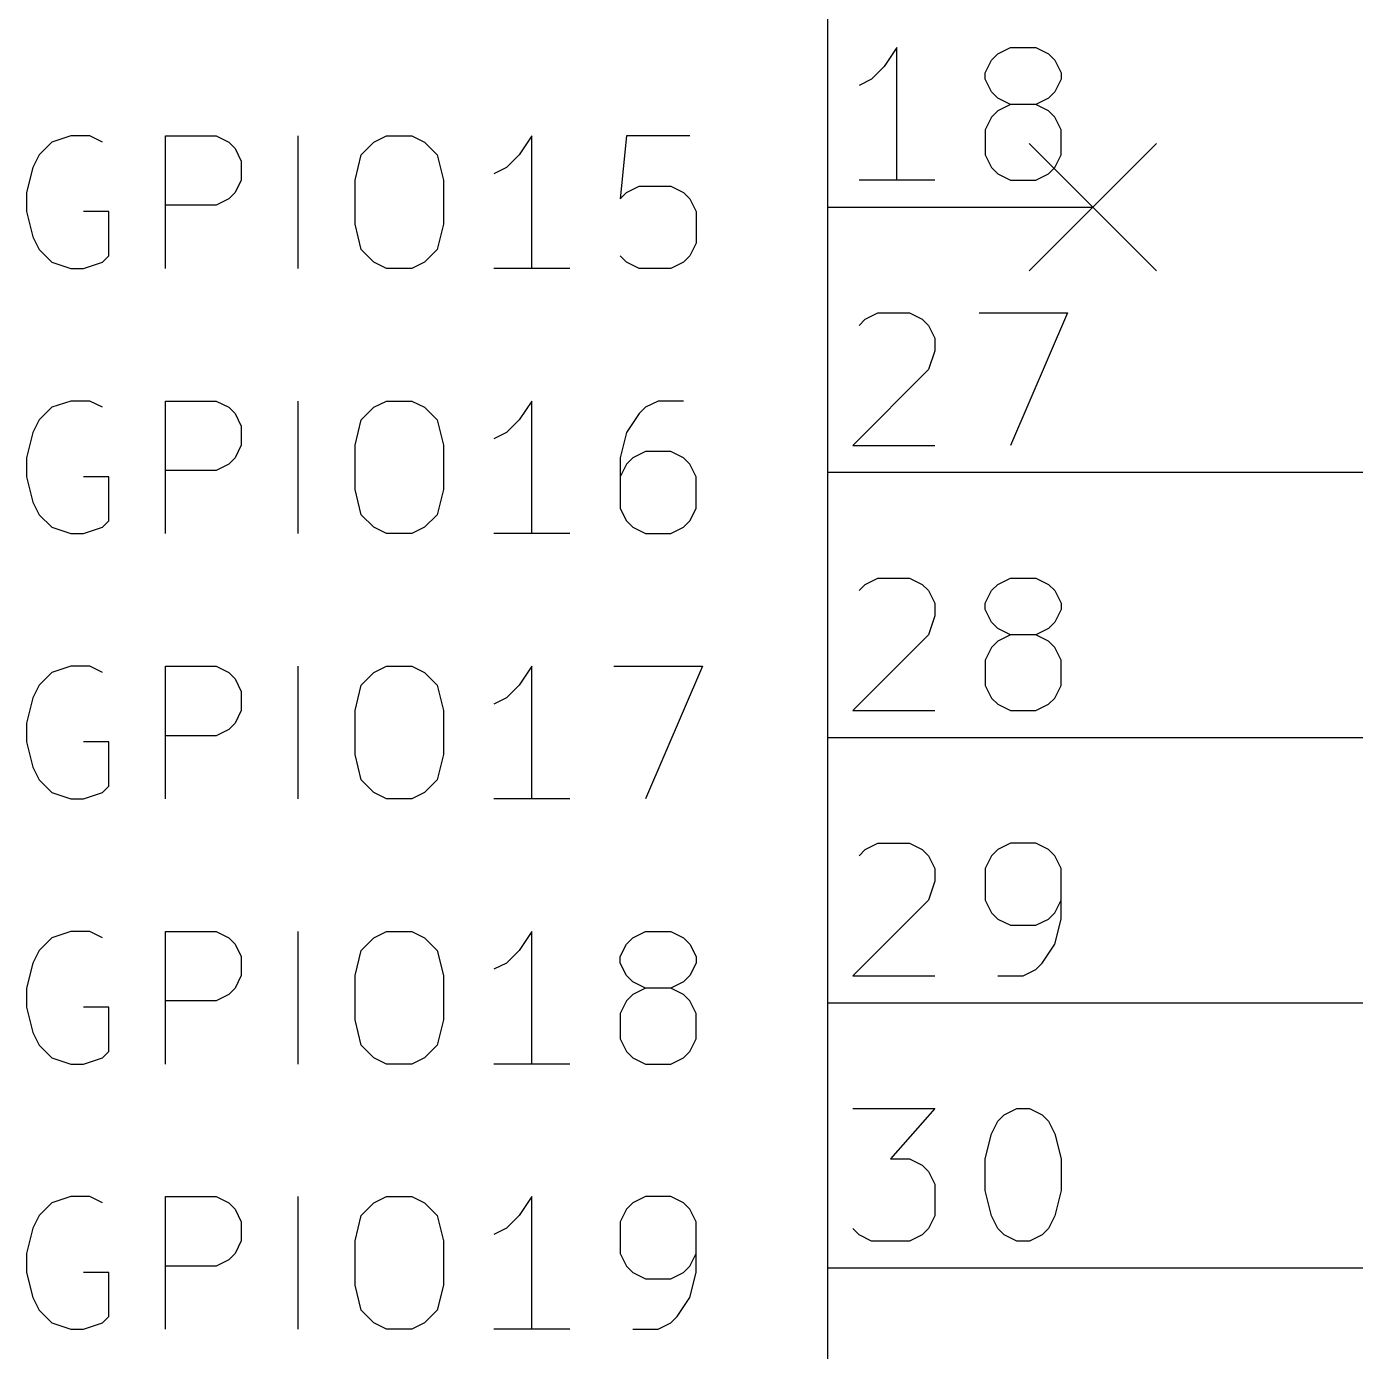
# Model space of a CAD drawing. Extents: x 0.4 to 11.3, y -7.9 to -0.4.
# Drawn here: x 8.598 to 9.099, y -4.732 to -4.232 of the extents above; entities that cross this region are included whole.
import ezdxf

# ---------------------------------------------------------------- set-up
doc = ezdxf.new("R2010")
doc.units = 0
doc.header["$MEASUREMENT"] = 0
for name, color, linetype in [('BLUE2', 5, 'CONTINUOUS'), ('CYAN2', 4, 'CONTINUOUS'), ('GREEN3', 91, 'CONTINUOUS'), ('LYELLOW', 51, 'CONTINUOUS'), ('RED2', 1, 'CONTINUOUS'), ('RED3', 11, 'CONTINUOUS')]:
    doc.layers.add(name, color=color, linetype=linetype)

msp = doc.modelspace()

# ---------------------------------------------------------------- linework, layer by layer
at = {"layer": 'BLUE2', "linetype": 'CONTINUOUS'}
for p, q in [((8.976, -4.276), (9.024, -4.324)), ((9.024, -4.276), (8.976, -4.324))]:
    msp.add_line(p, q, dxfattribs=at)
at = {"layer": 'CYAN2', "linetype": 'CONTINUOUS'}
for p, q in [((8.61476, -4.27313), (8.60762, -4.27551)), ((8.61476, -4.27313), (8.60762, -4.27551)), ((8.6219, -4.27313), (8.61476, -4.27313)), ((8.6219, -4.27313), (8.61476, -4.27313)), ((8.62667, -4.27551), (8.6219, -4.27313)), ((8.62667, -4.27551), (8.6219, -4.27313)), ((8.65047, -4.32313), (8.65047, -4.27313)), ((8.65047, -4.27313), (8.66952, -4.27313)), ((8.65047, -4.32313), (8.65047, -4.27313)), ((8.65047, -4.27313), (8.66952, -4.27313)), ((8.66952, -4.27313), (8.67428, -4.27551)), ((8.66952, -4.27313), (8.67428, -4.27551)), ((8.70047, -4.32313), (8.70047, -4.27313)), ((8.70047, -4.32313), (8.70047, -4.27313)), ((8.72905, -4.27551), (8.73381, -4.27313)), ((8.72905, -4.27551), (8.73381, -4.27313)), ((8.73381, -4.27313), (8.74333, -4.27313)), ((8.73381, -4.27313), (8.74333, -4.27313)), ((8.74333, -4.27313), (8.74809, -4.27551)), ((8.74333, -4.27313), (8.74809, -4.27551)), ((8.78857, -4.27313), (8.78381, -4.28028)), ((8.78857, -4.27313), (8.78381, -4.28028)), ((8.78857, -4.32313), (8.78857, -4.27313)), ((8.78857, -4.32313), (8.78857, -4.27313)), ((8.82428, -4.27313), (8.82191, -4.29694)), ((8.82428, -4.27313), (8.82191, -4.29694)), ((8.84809, -4.27313), (8.82428, -4.27313)), ((8.84809, -4.27313), (8.82428, -4.27313)), ((8.60762, -4.27551), (8.60285, -4.28028)), ((8.60762, -4.27551), (8.60285, -4.28028)), ((8.67428, -4.27551), (8.67667, -4.27789)), ((8.67428, -4.27551), (8.67667, -4.27789)), ((8.67667, -4.27789), (8.67904, -4.28265)), ((8.67667, -4.27789), (8.67904, -4.28265)), ((8.72428, -4.28028), (8.72905, -4.27551)), ((8.72428, -4.28028), (8.72905, -4.27551)), ((8.74809, -4.27551), (8.75285, -4.28028)), ((8.74809, -4.27551), (8.75285, -4.28028)), ((8.60285, -4.28028), (8.60047, -4.28504)), ((8.60285, -4.28028), (8.60047, -4.28504)), ((8.67904, -4.28265), (8.67904, -4.2898)), ((8.67904, -4.28265), (8.67904, -4.2898)), ((8.72191, -4.2898), (8.72428, -4.28028)), ((8.72191, -4.2898), (8.72428, -4.28028)), ((8.75285, -4.28028), (8.75524, -4.2898)), ((8.75285, -4.28028), (8.75524, -4.2898)), ((8.78381, -4.28028), (8.77905, -4.28504)), ((8.78381, -4.28028), (8.77905, -4.28504)), ((8.60047, -4.28504), (8.59809, -4.29456)), ((8.60047, -4.28504), (8.59809, -4.29456)), ((8.77905, -4.28504), (8.77429, -4.28742)), ((8.77905, -4.28504), (8.77429, -4.28742)), ((8.67904, -4.2898), (8.67667, -4.29456)), ((8.67904, -4.2898), (8.67667, -4.29456)), ((8.72191, -4.30646), (8.72191, -4.2898)), ((8.72191, -4.30646), (8.72191, -4.2898)), ((8.75524, -4.2898), (8.75524, -4.30646)), ((8.75524, -4.2898), (8.75524, -4.30646)), ((8.82428, -4.29456), (8.82905, -4.29218)), ((8.82428, -4.29456), (8.82905, -4.29218)), ((8.82905, -4.29218), (8.84095, -4.29218)), ((8.82905, -4.29218), (8.84095, -4.29218)), ((8.84095, -4.29218), (8.84571, -4.29456)), ((8.84095, -4.29218), (8.84571, -4.29456)), ((8.59809, -4.29456), (8.59809, -4.3017)), ((8.59809, -4.29456), (8.59809, -4.3017)), ((8.67428, -4.29694), (8.66952, -4.29932)), ((8.67428, -4.29694), (8.66952, -4.29932)), ((8.67667, -4.29456), (8.67428, -4.29694)), ((8.67667, -4.29456), (8.67428, -4.29694)), ((8.82191, -4.29694), (8.82428, -4.29456)), ((8.82191, -4.29694), (8.82428, -4.29456)), ((8.84571, -4.29456), (8.84809, -4.29694)), ((8.84571, -4.29456), (8.84809, -4.29694)), ((8.84809, -4.29694), (8.85048, -4.3017)), ((8.84809, -4.29694), (8.85048, -4.3017)), ((8.59809, -4.3017), (8.60047, -4.31122)), ((8.59809, -4.3017), (8.60047, -4.31122)), ((8.62904, -4.3017), (8.61952, -4.3017)), ((8.62904, -4.3017), (8.61952, -4.3017)), ((8.62904, -4.31837), (8.62904, -4.3017)), ((8.62904, -4.31837), (8.62904, -4.3017)), ((8.66952, -4.29932), (8.65047, -4.29932)), ((8.66952, -4.29932), (8.65047, -4.29932)), ((8.85048, -4.3017), (8.85048, -4.31361)), ((8.85048, -4.3017), (8.85048, -4.31361)), ((8.72428, -4.31599), (8.72191, -4.30646)), ((8.72428, -4.31599), (8.72191, -4.30646)), ((8.75524, -4.30646), (8.75285, -4.31599)), ((8.75524, -4.30646), (8.75285, -4.31599)), ((8.60047, -4.31122), (8.60285, -4.31599)), ((8.60047, -4.31122), (8.60285, -4.31599)), ((8.60285, -4.31599), (8.60762, -4.32075)), ((8.60285, -4.31599), (8.60762, -4.32075)), ((8.72905, -4.32075), (8.72428, -4.31599)), ((8.72905, -4.32075), (8.72428, -4.31599)), ((8.75285, -4.31599), (8.74809, -4.32075)), ((8.75285, -4.31599), (8.74809, -4.32075)), ((8.85048, -4.31361), (8.84809, -4.31837)), ((8.85048, -4.31361), (8.84809, -4.31837)), ((8.60762, -4.32075), (8.61476, -4.32313)), ((8.60762, -4.32075), (8.61476, -4.32313)), ((8.61476, -4.32313), (8.61952, -4.32313)), ((8.61476, -4.32313), (8.61952, -4.32313)), ((8.61952, -4.32313), (8.62667, -4.32075)), ((8.61952, -4.32313), (8.62667, -4.32075)), ((8.62667, -4.32075), (8.62904, -4.31837)), ((8.62667, -4.32075), (8.62904, -4.31837)), ((8.73381, -4.32313), (8.72905, -4.32075)), ((8.73381, -4.32313), (8.72905, -4.32075)), ((8.74333, -4.32313), (8.73381, -4.32313)), ((8.74333, -4.32313), (8.73381, -4.32313)), ((8.74809, -4.32075), (8.74333, -4.32313)), ((8.74809, -4.32075), (8.74333, -4.32313)), ((8.80286, -4.32313), (8.77429, -4.32313)), ((8.80286, -4.32313), (8.77429, -4.32313)), ((8.82428, -4.32075), (8.82191, -4.31837)), ((8.82428, -4.32075), (8.82191, -4.31837)), ((8.82905, -4.32313), (8.82428, -4.32075)), ((8.82905, -4.32313), (8.82428, -4.32075)), ((8.84095, -4.32313), (8.82905, -4.32313)), ((8.84095, -4.32313), (8.82905, -4.32313)), ((8.84571, -4.32075), (8.84095, -4.32313)), ((8.84571, -4.32075), (8.84095, -4.32313)), ((8.84809, -4.31837), (8.84571, -4.32075)), ((8.84809, -4.31837), (8.84571, -4.32075)), ((8.61476, -4.37313), (8.60762, -4.37551)), ((8.61476, -4.37313), (8.60762, -4.37551)), ((8.6219, -4.37313), (8.61476, -4.37313)), ((8.6219, -4.37313), (8.61476, -4.37313)), ((8.62667, -4.37551), (8.6219, -4.37313)), ((8.62667, -4.37551), (8.6219, -4.37313)), ((8.65047, -4.42313), (8.65047, -4.37313)), ((8.65047, -4.37313), (8.66952, -4.37313)), ((8.65047, -4.42313), (8.65047, -4.37313)), ((8.65047, -4.37313), (8.66952, -4.37313)), ((8.66952, -4.37313), (8.67428, -4.37551)), ((8.66952, -4.37313), (8.67428, -4.37551)), ((8.70047, -4.42313), (8.70047, -4.37313)), ((8.70047, -4.42313), (8.70047, -4.37313)), ((8.72905, -4.37551), (8.73381, -4.37313)), ((8.72905, -4.37551), (8.73381, -4.37313)), ((8.73381, -4.37313), (8.74333, -4.37313)), ((8.73381, -4.37313), (8.74333, -4.37313)), ((8.74333, -4.37313), (8.74809, -4.37551)), ((8.74333, -4.37313), (8.74809, -4.37551)), ((8.78857, -4.37313), (8.78381, -4.38028)), ((8.78857, -4.37313), (8.78381, -4.38028)), ((8.78857, -4.42313), (8.78857, -4.37313)), ((8.78857, -4.42313), (8.78857, -4.37313)), ((8.83619, -4.37313), (8.83143, -4.37551)), ((8.83619, -4.37313), (8.83143, -4.37551)), ((8.84571, -4.37313), (8.83619, -4.37313)), ((8.84571, -4.37313), (8.83619, -4.37313)), ((8.60762, -4.37551), (8.60285, -4.38028)), ((8.60762, -4.37551), (8.60285, -4.38028)), ((8.67428, -4.37551), (8.67667, -4.37789)), ((8.67428, -4.37551), (8.67667, -4.37789)), ((8.67667, -4.37789), (8.67904, -4.38265)), ((8.67667, -4.37789), (8.67904, -4.38265)), ((8.72428, -4.38028), (8.72905, -4.37551)), ((8.72428, -4.38028), (8.72905, -4.37551)), ((8.74809, -4.37551), (8.75285, -4.38028)), ((8.74809, -4.37551), (8.75285, -4.38028)), ((8.82905, -4.37789), (8.82428, -4.38504)), ((8.82905, -4.37789), (8.82428, -4.38504)), ((8.83143, -4.37551), (8.82905, -4.37789)), ((8.83143, -4.37551), (8.82905, -4.37789)), ((8.60285, -4.38028), (8.60047, -4.38504)), ((8.60285, -4.38028), (8.60047, -4.38504)), ((8.67904, -4.38265), (8.67904, -4.3898)), ((8.67904, -4.38265), (8.67904, -4.3898)), ((8.72191, -4.3898), (8.72428, -4.38028)), ((8.72191, -4.3898), (8.72428, -4.38028)), ((8.75285, -4.38028), (8.75524, -4.3898)), ((8.75285, -4.38028), (8.75524, -4.3898)), ((8.78381, -4.38028), (8.77905, -4.38504)), ((8.78381, -4.38028), (8.77905, -4.38504)), ((8.60047, -4.38504), (8.59809, -4.39456)), ((8.60047, -4.38504), (8.59809, -4.39456)), ((8.77905, -4.38504), (8.77429, -4.38742)), ((8.77905, -4.38504), (8.77429, -4.38742)), ((8.82428, -4.38504), (8.82191, -4.39456)), ((8.82428, -4.38504), (8.82191, -4.39456)), ((8.67904, -4.3898), (8.67667, -4.39456)), ((8.67904, -4.3898), (8.67667, -4.39456)), ((8.72191, -4.40646), (8.72191, -4.3898)), ((8.72191, -4.40646), (8.72191, -4.3898)), ((8.75524, -4.3898), (8.75524, -4.40646)), ((8.75524, -4.3898), (8.75524, -4.40646)), ((8.83143, -4.39218), (8.82667, -4.39456)), ((8.83143, -4.39218), (8.82667, -4.39456)), ((8.84095, -4.39218), (8.83143, -4.39218)), ((8.84095, -4.39218), (8.83143, -4.39218)), ((8.84571, -4.39456), (8.84095, -4.39218)), ((8.84571, -4.39456), (8.84095, -4.39218)), ((8.59809, -4.39456), (8.59809, -4.4017)), ((8.59809, -4.39456), (8.59809, -4.4017)), ((8.67428, -4.39694), (8.66952, -4.39932)), ((8.67428, -4.39694), (8.66952, -4.39932)), ((8.67667, -4.39456), (8.67428, -4.39694)), ((8.67667, -4.39456), (8.67428, -4.39694)), ((8.82191, -4.39456), (8.82191, -4.41361)), ((8.82191, -4.39456), (8.82191, -4.41361)), ((8.82428, -4.39694), (8.82191, -4.4017)), ((8.82428, -4.39694), (8.82191, -4.4017)), ((8.82667, -4.39456), (8.82428, -4.39694)), ((8.82667, -4.39456), (8.82428, -4.39694)), ((8.84809, -4.39694), (8.84571, -4.39456)), ((8.84809, -4.39694), (8.84571, -4.39456)), ((8.85048, -4.4017), (8.84809, -4.39694)), ((8.85048, -4.4017), (8.84809, -4.39694)), ((8.59809, -4.4017), (8.60047, -4.41122)), ((8.59809, -4.4017), (8.60047, -4.41122)), ((8.62904, -4.4017), (8.61952, -4.4017)), ((8.62904, -4.4017), (8.61952, -4.4017)), ((8.62904, -4.41837), (8.62904, -4.4017)), ((8.62904, -4.41837), (8.62904, -4.4017)), ((8.66952, -4.39932), (8.65047, -4.39932)), ((8.66952, -4.39932), (8.65047, -4.39932)), ((8.85048, -4.41361), (8.85048, -4.4017)), ((8.85048, -4.41361), (8.85048, -4.4017)), ((8.72428, -4.41599), (8.72191, -4.40646)), ((8.72428, -4.41599), (8.72191, -4.40646)), ((8.75524, -4.40646), (8.75285, -4.41599)), ((8.75524, -4.40646), (8.75285, -4.41599)), ((8.60047, -4.41122), (8.60285, -4.41599)), ((8.60047, -4.41122), (8.60285, -4.41599)), ((8.60285, -4.41599), (8.60762, -4.42075)), ((8.60285, -4.41599), (8.60762, -4.42075)), ((8.62667, -4.42075), (8.62904, -4.41837)), ((8.62667, -4.42075), (8.62904, -4.41837)), ((8.72905, -4.42075), (8.72428, -4.41599)), ((8.72905, -4.42075), (8.72428, -4.41599)), ((8.75285, -4.41599), (8.74809, -4.42075)), ((8.75285, -4.41599), (8.74809, -4.42075)), ((8.82191, -4.41361), (8.82428, -4.41837)), ((8.82191, -4.41361), (8.82428, -4.41837)), ((8.82428, -4.41837), (8.82667, -4.42075)), ((8.82428, -4.41837), (8.82667, -4.42075)), ((8.84571, -4.42075), (8.84809, -4.41837)), ((8.84571, -4.42075), (8.84809, -4.41837)), ((8.84809, -4.41837), (8.85048, -4.41361)), ((8.84809, -4.41837), (8.85048, -4.41361)), ((8.60762, -4.42075), (8.61476, -4.42313)), ((8.60762, -4.42075), (8.61476, -4.42313)), ((8.61476, -4.42313), (8.61952, -4.42313)), ((8.61476, -4.42313), (8.61952, -4.42313)), ((8.61952, -4.42313), (8.62667, -4.42075)), ((8.61952, -4.42313), (8.62667, -4.42075)), ((8.73381, -4.42313), (8.72905, -4.42075)), ((8.73381, -4.42313), (8.72905, -4.42075)), ((8.74333, -4.42313), (8.73381, -4.42313)), ((8.74333, -4.42313), (8.73381, -4.42313)), ((8.74809, -4.42075), (8.74333, -4.42313)), ((8.74809, -4.42075), (8.74333, -4.42313)), ((8.80286, -4.42313), (8.77429, -4.42313)), ((8.80286, -4.42313), (8.77429, -4.42313)), ((8.82667, -4.42075), (8.83143, -4.42313)), ((8.82667, -4.42075), (8.83143, -4.42313)), ((8.83143, -4.42313), (8.84095, -4.42313)), ((8.83143, -4.42313), (8.84095, -4.42313)), ((8.84095, -4.42313), (8.84571, -4.42075)), ((8.84095, -4.42313), (8.84571, -4.42075)), ((8.61476, -4.47313), (8.60762, -4.47551)), ((8.61476, -4.47313), (8.60762, -4.47551)), ((8.6219, -4.47313), (8.61476, -4.47313)), ((8.6219, -4.47313), (8.61476, -4.47313)), ((8.62667, -4.47551), (8.6219, -4.47313)), ((8.62667, -4.47551), (8.6219, -4.47313)), ((8.65047, -4.52313), (8.65047, -4.47313)), ((8.65047, -4.47313), (8.66952, -4.47313)), ((8.65047, -4.52313), (8.65047, -4.47313)), ((8.65047, -4.47313), (8.66952, -4.47313)), ((8.66952, -4.47313), (8.67428, -4.47551)), ((8.66952, -4.47313), (8.67428, -4.47551)), ((8.70047, -4.52313), (8.70047, -4.47313)), ((8.70047, -4.52313), (8.70047, -4.47313)), ((8.72905, -4.47551), (8.73381, -4.47313)), ((8.72905, -4.47551), (8.73381, -4.47313)), ((8.73381, -4.47313), (8.74333, -4.47313)), ((8.73381, -4.47313), (8.74333, -4.47313)), ((8.74333, -4.47313), (8.74809, -4.47551)), ((8.74333, -4.47313), (8.74809, -4.47551)), ((8.78857, -4.47313), (8.78381, -4.48028)), ((8.78857, -4.47313), (8.78381, -4.48028)), ((8.78857, -4.52313), (8.78857, -4.47313)), ((8.78857, -4.52313), (8.78857, -4.47313)), ((8.81952, -4.47313), (8.85285, -4.47313)), ((8.81952, -4.47313), (8.85285, -4.47313)), ((8.85285, -4.47313), (8.83143, -4.52313)), ((8.85285, -4.47313), (8.83143, -4.52313)), ((8.60762, -4.47551), (8.60285, -4.48028)), ((8.60762, -4.47551), (8.60285, -4.48028)), ((8.67428, -4.47551), (8.67667, -4.47789)), ((8.67428, -4.47551), (8.67667, -4.47789)), ((8.67667, -4.47789), (8.67904, -4.48265)), ((8.67667, -4.47789), (8.67904, -4.48265)), ((8.72428, -4.48028), (8.72905, -4.47551)), ((8.72428, -4.48028), (8.72905, -4.47551)), ((8.74809, -4.47551), (8.75285, -4.48028)), ((8.74809, -4.47551), (8.75285, -4.48028)), ((8.60285, -4.48028), (8.60047, -4.48504)), ((8.60285, -4.48028), (8.60047, -4.48504)), ((8.67904, -4.48265), (8.67904, -4.4898)), ((8.67904, -4.48265), (8.67904, -4.4898)), ((8.72191, -4.4898), (8.72428, -4.48028)), ((8.72191, -4.4898), (8.72428, -4.48028)), ((8.75285, -4.48028), (8.75524, -4.4898)), ((8.75285, -4.48028), (8.75524, -4.4898)), ((8.78381, -4.48028), (8.77905, -4.48504)), ((8.78381, -4.48028), (8.77905, -4.48504)), ((8.60047, -4.48504), (8.59809, -4.49456)), ((8.60047, -4.48504), (8.59809, -4.49456)), ((8.77905, -4.48504), (8.77429, -4.48742)), ((8.77905, -4.48504), (8.77429, -4.48742)), ((8.67904, -4.4898), (8.67667, -4.49456)), ((8.67904, -4.4898), (8.67667, -4.49456)), ((8.72191, -4.50646), (8.72191, -4.4898)), ((8.72191, -4.50646), (8.72191, -4.4898)), ((8.75524, -4.4898), (8.75524, -4.50646)), ((8.75524, -4.4898), (8.75524, -4.50646)), ((8.59809, -4.49456), (8.59809, -4.5017)), ((8.59809, -4.49456), (8.59809, -4.5017)), ((8.67428, -4.49694), (8.66952, -4.49932)), ((8.67428, -4.49694), (8.66952, -4.49932)), ((8.67667, -4.49456), (8.67428, -4.49694)), ((8.67667, -4.49456), (8.67428, -4.49694)), ((8.59809, -4.5017), (8.60047, -4.51122)), ((8.59809, -4.5017), (8.60047, -4.51122)), ((8.62904, -4.5017), (8.61952, -4.5017)), ((8.62904, -4.5017), (8.61952, -4.5017)), ((8.62904, -4.51837), (8.62904, -4.5017)), ((8.62904, -4.51837), (8.62904, -4.5017)), ((8.66952, -4.49932), (8.65047, -4.49932)), ((8.66952, -4.49932), (8.65047, -4.49932)), ((8.72428, -4.51599), (8.72191, -4.50646)), ((8.72428, -4.51599), (8.72191, -4.50646)), ((8.75524, -4.50646), (8.75285, -4.51599)), ((8.75524, -4.50646), (8.75285, -4.51599)), ((8.60047, -4.51122), (8.60285, -4.51599)), ((8.60047, -4.51122), (8.60285, -4.51599)), ((8.60285, -4.51599), (8.60762, -4.52075)), ((8.60285, -4.51599), (8.60762, -4.52075)), ((8.62667, -4.52075), (8.62904, -4.51837)), ((8.62667, -4.52075), (8.62904, -4.51837)), ((8.72905, -4.52075), (8.72428, -4.51599)), ((8.72905, -4.52075), (8.72428, -4.51599)), ((8.75285, -4.51599), (8.74809, -4.52075)), ((8.75285, -4.51599), (8.74809, -4.52075)), ((8.60762, -4.52075), (8.61476, -4.52313)), ((8.60762, -4.52075), (8.61476, -4.52313)), ((8.61476, -4.52313), (8.61952, -4.52313)), ((8.61476, -4.52313), (8.61952, -4.52313)), ((8.61952, -4.52313), (8.62667, -4.52075)), ((8.61952, -4.52313), (8.62667, -4.52075)), ((8.73381, -4.52313), (8.72905, -4.52075)), ((8.73381, -4.52313), (8.72905, -4.52075)), ((8.74333, -4.52313), (8.73381, -4.52313)), ((8.74333, -4.52313), (8.73381, -4.52313)), ((8.74809, -4.52075), (8.74333, -4.52313)), ((8.74809, -4.52075), (8.74333, -4.52313)), ((8.80286, -4.52313), (8.77429, -4.52313)), ((8.80286, -4.52313), (8.77429, -4.52313)), ((8.61476, -4.57313), (8.60762, -4.57551)), ((8.61476, -4.57313), (8.60762, -4.57551)), ((8.6219, -4.57313), (8.61476, -4.57313)), ((8.6219, -4.57313), (8.61476, -4.57313)), ((8.62667, -4.57551), (8.6219, -4.57313)), ((8.62667, -4.57551), (8.6219, -4.57313)), ((8.65047, -4.62313), (8.65047, -4.57313)), ((8.65047, -4.57313), (8.66952, -4.57313)), ((8.65047, -4.62313), (8.65047, -4.57313)), ((8.65047, -4.57313), (8.66952, -4.57313)), ((8.66952, -4.57313), (8.67428, -4.57551)), ((8.66952, -4.57313), (8.67428, -4.57551)), ((8.70047, -4.62313), (8.70047, -4.57313)), ((8.70047, -4.62313), (8.70047, -4.57313)), ((8.72905, -4.57551), (8.73381, -4.57313)), ((8.72905, -4.57551), (8.73381, -4.57313)), ((8.73381, -4.57313), (8.74333, -4.57313)), ((8.73381, -4.57313), (8.74333, -4.57313)), ((8.74333, -4.57313), (8.74809, -4.57551)), ((8.74333, -4.57313), (8.74809, -4.57551)), ((8.78857, -4.57313), (8.78381, -4.58028)), ((8.78857, -4.57313), (8.78381, -4.58028)), ((8.78857, -4.62313), (8.78857, -4.57313)), ((8.78857, -4.62313), (8.78857, -4.57313)), ((8.82667, -4.57551), (8.83143, -4.57313)), ((8.82667, -4.57551), (8.83143, -4.57313)), ((8.83143, -4.57313), (8.84095, -4.57313)), ((8.83143, -4.57313), (8.84095, -4.57313)), ((8.84095, -4.57313), (8.84571, -4.57551)), ((8.84095, -4.57313), (8.84571, -4.57551)), ((8.60762, -4.57551), (8.60285, -4.58028)), ((8.60762, -4.57551), (8.60285, -4.58028)), ((8.67428, -4.57551), (8.67667, -4.57789)), ((8.67428, -4.57551), (8.67667, -4.57789)), ((8.67667, -4.57789), (8.67904, -4.58265)), ((8.67667, -4.57789), (8.67904, -4.58265)), ((8.72428, -4.58028), (8.72905, -4.57551)), ((8.72428, -4.58028), (8.72905, -4.57551)), ((8.74809, -4.57551), (8.75285, -4.58028)), ((8.74809, -4.57551), (8.75285, -4.58028)), ((8.82191, -4.58265), (8.82428, -4.57789)), ((8.82191, -4.58265), (8.82428, -4.57789)), ((8.82428, -4.57789), (8.82667, -4.57551)), ((8.82428, -4.57789), (8.82667, -4.57551)), ((8.84571, -4.57551), (8.84809, -4.57789)), ((8.84571, -4.57551), (8.84809, -4.57789)), ((8.84809, -4.57789), (8.85048, -4.58265)), ((8.84809, -4.57789), (8.85048, -4.58265)), ((8.60285, -4.58028), (8.60047, -4.58504)), ((8.60285, -4.58028), (8.60047, -4.58504)), ((8.67904, -4.58265), (8.67904, -4.5898)), ((8.67904, -4.58265), (8.67904, -4.5898)), ((8.72191, -4.5898), (8.72428, -4.58028)), ((8.72191, -4.5898), (8.72428, -4.58028)), ((8.75285, -4.58028), (8.75524, -4.5898)), ((8.75285, -4.58028), (8.75524, -4.5898)), ((8.78381, -4.58028), (8.77905, -4.58504)), ((8.78381, -4.58028), (8.77905, -4.58504)), ((8.82191, -4.58504), (8.82191, -4.58265)), ((8.82191, -4.58504), (8.82191, -4.58265)), ((8.85048, -4.58265), (8.85048, -4.58504)), ((8.85048, -4.58265), (8.85048, -4.58504)), ((8.60047, -4.58504), (8.59809, -4.59456)), ((8.60047, -4.58504), (8.59809, -4.59456)), ((8.77905, -4.58504), (8.77429, -4.58742)), ((8.77905, -4.58504), (8.77429, -4.58742)), ((8.82428, -4.5898), (8.82191, -4.58504)), ((8.82428, -4.5898), (8.82191, -4.58504)), ((8.85048, -4.58504), (8.84809, -4.5898)), ((8.85048, -4.58504), (8.84809, -4.5898)), ((8.67904, -4.5898), (8.67667, -4.59456)), ((8.67904, -4.5898), (8.67667, -4.59456)), ((8.72191, -4.60646), (8.72191, -4.5898)), ((8.72191, -4.60646), (8.72191, -4.5898)), ((8.75524, -4.5898), (8.75524, -4.60646)), ((8.75524, -4.5898), (8.75524, -4.60646)), ((8.82667, -4.59218), (8.82428, -4.5898)), ((8.82667, -4.59218), (8.82428, -4.5898)), ((8.83143, -4.59456), (8.82667, -4.59218)), ((8.83143, -4.59456), (8.82667, -4.59218)), ((8.84571, -4.59218), (8.84095, -4.59456)), ((8.84571, -4.59218), (8.84095, -4.59456)), ((8.84809, -4.5898), (8.84571, -4.59218)), ((8.84809, -4.5898), (8.84571, -4.59218)), ((8.59809, -4.59456), (8.59809, -4.6017)), ((8.59809, -4.59456), (8.59809, -4.6017)), ((8.67428, -4.59694), (8.66952, -4.59932)), ((8.67428, -4.59694), (8.66952, -4.59932)), ((8.67667, -4.59456), (8.67428, -4.59694)), ((8.67667, -4.59456), (8.67428, -4.59694)), ((8.82667, -4.59694), (8.82428, -4.59932)), ((8.82667, -4.59694), (8.82428, -4.59932)), ((8.83143, -4.59456), (8.82667, -4.59694)), ((8.83143, -4.59456), (8.82667, -4.59694)), ((8.84095, -4.59456), (8.83143, -4.59456)), ((8.84095, -4.59456), (8.83143, -4.59456)), ((8.84571, -4.59694), (8.84095, -4.59456)), ((8.84571, -4.59694), (8.84095, -4.59456)), ((8.84809, -4.59932), (8.84571, -4.59694)), ((8.84809, -4.59932), (8.84571, -4.59694)), ((8.59809, -4.6017), (8.60047, -4.61122)), ((8.59809, -4.6017), (8.60047, -4.61122)), ((8.62904, -4.6017), (8.61952, -4.6017)), ((8.62904, -4.6017), (8.61952, -4.6017)), ((8.62904, -4.61837), (8.62904, -4.6017)), ((8.62904, -4.61837), (8.62904, -4.6017)), ((8.66952, -4.59932), (8.65047, -4.59932)), ((8.66952, -4.59932), (8.65047, -4.59932)), ((8.82428, -4.59932), (8.82191, -4.60408)), ((8.82428, -4.59932), (8.82191, -4.60408)), ((8.85048, -4.60408), (8.84809, -4.59932)), ((8.85048, -4.60408), (8.84809, -4.59932)), ((8.72428, -4.61599), (8.72191, -4.60646)), ((8.72428, -4.61599), (8.72191, -4.60646)), ((8.75524, -4.60646), (8.75285, -4.61599)), ((8.75524, -4.60646), (8.75285, -4.61599)), ((8.82191, -4.60408), (8.82191, -4.61361)), ((8.82191, -4.60408), (8.82191, -4.61361)), ((8.85048, -4.61361), (8.85048, -4.60408)), ((8.85048, -4.61361), (8.85048, -4.60408)), ((8.60047, -4.61122), (8.60285, -4.61599)), ((8.60047, -4.61122), (8.60285, -4.61599)), ((8.82191, -4.61361), (8.82428, -4.61837)), ((8.82191, -4.61361), (8.82428, -4.61837)), ((8.84809, -4.61837), (8.85048, -4.61361)), ((8.84809, -4.61837), (8.85048, -4.61361)), ((8.60285, -4.61599), (8.60762, -4.62075)), ((8.60285, -4.61599), (8.60762, -4.62075)), ((8.62667, -4.62075), (8.62904, -4.61837)), ((8.62667, -4.62075), (8.62904, -4.61837)), ((8.72905, -4.62075), (8.72428, -4.61599)), ((8.72905, -4.62075), (8.72428, -4.61599)), ((8.75285, -4.61599), (8.74809, -4.62075)), ((8.75285, -4.61599), (8.74809, -4.62075)), ((8.82428, -4.61837), (8.82667, -4.62075)), ((8.82428, -4.61837), (8.82667, -4.62075)), ((8.84571, -4.62075), (8.84809, -4.61837)), ((8.84571, -4.62075), (8.84809, -4.61837)), ((8.60762, -4.62075), (8.61476, -4.62313)), ((8.60762, -4.62075), (8.61476, -4.62313)), ((8.61476, -4.62313), (8.61952, -4.62313)), ((8.61476, -4.62313), (8.61952, -4.62313)), ((8.61952, -4.62313), (8.62667, -4.62075)), ((8.61952, -4.62313), (8.62667, -4.62075)), ((8.73381, -4.62313), (8.72905, -4.62075)), ((8.73381, -4.62313), (8.72905, -4.62075)), ((8.74333, -4.62313), (8.73381, -4.62313)), ((8.74333, -4.62313), (8.73381, -4.62313)), ((8.74809, -4.62075), (8.74333, -4.62313)), ((8.74809, -4.62075), (8.74333, -4.62313)), ((8.80286, -4.62313), (8.77429, -4.62313)), ((8.80286, -4.62313), (8.77429, -4.62313)), ((8.82667, -4.62075), (8.83143, -4.62313)), ((8.82667, -4.62075), (8.83143, -4.62313)), ((8.83143, -4.62313), (8.84095, -4.62313)), ((8.83143, -4.62313), (8.84095, -4.62313)), ((8.84095, -4.62313), (8.84571, -4.62075)), ((8.84095, -4.62313), (8.84571, -4.62075)), ((8.61476, -4.67313), (8.60762, -4.67551)), ((8.61476, -4.67313), (8.60762, -4.67551)), ((8.6219, -4.67313), (8.61476, -4.67313)), ((8.6219, -4.67313), (8.61476, -4.67313)), ((8.62667, -4.67551), (8.6219, -4.67313)), ((8.62667, -4.67551), (8.6219, -4.67313)), ((8.65047, -4.72313), (8.65047, -4.67313)), ((8.65047, -4.67313), (8.66952, -4.67313)), ((8.65047, -4.72313), (8.65047, -4.67313)), ((8.65047, -4.67313), (8.66952, -4.67313)), ((8.66952, -4.67313), (8.67428, -4.67551)), ((8.66952, -4.67313), (8.67428, -4.67551)), ((8.70047, -4.72313), (8.70047, -4.67313)), ((8.70047, -4.72313), (8.70047, -4.67313)), ((8.72905, -4.67551), (8.73381, -4.67313)), ((8.72905, -4.67551), (8.73381, -4.67313)), ((8.73381, -4.67313), (8.74333, -4.67313)), ((8.73381, -4.67313), (8.74333, -4.67313)), ((8.74333, -4.67313), (8.74809, -4.67551)), ((8.74333, -4.67313), (8.74809, -4.67551)), ((8.78857, -4.67313), (8.78381, -4.68028)), ((8.78857, -4.67313), (8.78381, -4.68028)), ((8.78857, -4.72313), (8.78857, -4.67313)), ((8.78857, -4.72313), (8.78857, -4.67313)), ((8.83143, -4.67313), (8.82667, -4.67551)), ((8.83143, -4.67313), (8.82667, -4.67551)), ((8.84095, -4.67313), (8.83143, -4.67313)), ((8.84095, -4.67313), (8.83143, -4.67313)), ((8.84571, -4.67551), (8.84095, -4.67313)), ((8.84571, -4.67551), (8.84095, -4.67313)), ((8.60762, -4.67551), (8.60285, -4.68028)), ((8.60762, -4.67551), (8.60285, -4.68028)), ((8.67428, -4.67551), (8.67667, -4.67789)), ((8.67428, -4.67551), (8.67667, -4.67789)), ((8.67667, -4.67789), (8.67904, -4.68265)), ((8.67667, -4.67789), (8.67904, -4.68265)), ((8.72428, -4.68028), (8.72905, -4.67551)), ((8.72428, -4.68028), (8.72905, -4.67551)), ((8.74809, -4.67551), (8.75285, -4.68028)), ((8.74809, -4.67551), (8.75285, -4.68028)), ((8.82428, -4.67789), (8.82191, -4.68265)), ((8.82428, -4.67789), (8.82191, -4.68265)), ((8.82667, -4.67551), (8.82428, -4.67789)), ((8.82667, -4.67551), (8.82428, -4.67789)), ((8.84809, -4.67789), (8.84571, -4.67551)), ((8.84809, -4.67789), (8.84571, -4.67551)), ((8.85048, -4.68265), (8.84809, -4.67789)), ((8.85048, -4.68265), (8.84809, -4.67789)), ((8.60285, -4.68028), (8.60047, -4.68504)), ((8.60285, -4.68028), (8.60047, -4.68504)), ((8.67904, -4.68265), (8.67904, -4.6898)), ((8.67904, -4.68265), (8.67904, -4.6898)), ((8.72191, -4.6898), (8.72428, -4.68028)), ((8.72191, -4.6898), (8.72428, -4.68028)), ((8.75285, -4.68028), (8.75524, -4.6898)), ((8.75285, -4.68028), (8.75524, -4.6898)), ((8.78381, -4.68028), (8.77905, -4.68504)), ((8.78381, -4.68028), (8.77905, -4.68504)), ((8.82191, -4.68265), (8.82191, -4.69456)), ((8.82191, -4.68265), (8.82191, -4.69456)), ((8.85048, -4.7017), (8.85048, -4.68265)), ((8.85048, -4.7017), (8.85048, -4.68265)), ((8.60047, -4.68504), (8.59809, -4.69456)), ((8.60047, -4.68504), (8.59809, -4.69456)), ((8.77905, -4.68504), (8.77429, -4.68742)), ((8.77905, -4.68504), (8.77429, -4.68742)), ((8.67904, -4.6898), (8.67667, -4.69456)), ((8.67904, -4.6898), (8.67667, -4.69456)), ((8.72191, -4.70646), (8.72191, -4.6898)), ((8.72191, -4.70646), (8.72191, -4.6898)), ((8.75524, -4.6898), (8.75524, -4.70646)), ((8.75524, -4.6898), (8.75524, -4.70646)), ((8.59809, -4.69456), (8.59809, -4.7017)), ((8.59809, -4.69456), (8.59809, -4.7017)), ((8.67428, -4.69694), (8.66952, -4.69932)), ((8.67428, -4.69694), (8.66952, -4.69932)), ((8.67667, -4.69456), (8.67428, -4.69694)), ((8.67667, -4.69456), (8.67428, -4.69694)), ((8.82191, -4.69456), (8.82428, -4.69932)), ((8.82191, -4.69456), (8.82428, -4.69932)), ((8.84809, -4.69932), (8.85048, -4.69456)), ((8.84809, -4.69932), (8.85048, -4.69456)), ((8.59809, -4.7017), (8.60047, -4.71122)), ((8.59809, -4.7017), (8.60047, -4.71122)), ((8.62904, -4.7017), (8.61952, -4.7017)), ((8.62904, -4.7017), (8.61952, -4.7017)), ((8.62904, -4.71837), (8.62904, -4.7017)), ((8.62904, -4.71837), (8.62904, -4.7017)), ((8.66952, -4.69932), (8.65047, -4.69932)), ((8.66952, -4.69932), (8.65047, -4.69932)), ((8.82428, -4.69932), (8.82667, -4.7017)), ((8.82428, -4.69932), (8.82667, -4.7017)), ((8.82667, -4.7017), (8.83143, -4.70408)), ((8.82667, -4.7017), (8.83143, -4.70408)), ((8.84095, -4.70408), (8.84571, -4.7017)), ((8.84095, -4.70408), (8.84571, -4.7017)), ((8.84571, -4.7017), (8.84809, -4.69932)), ((8.84571, -4.7017), (8.84809, -4.69932)), ((8.84809, -4.71122), (8.85048, -4.7017)), ((8.84809, -4.71122), (8.85048, -4.7017)), ((8.72428, -4.71599), (8.72191, -4.70646)), ((8.72428, -4.71599), (8.72191, -4.70646)), ((8.75524, -4.70646), (8.75285, -4.71599)), ((8.75524, -4.70646), (8.75285, -4.71599)), ((8.83143, -4.70408), (8.84095, -4.70408)), ((8.83143, -4.70408), (8.84095, -4.70408)), ((8.60047, -4.71122), (8.60285, -4.71599)), ((8.60047, -4.71122), (8.60285, -4.71599)), ((8.84333, -4.71837), (8.84809, -4.71122)), ((8.84333, -4.71837), (8.84809, -4.71122)), ((8.60285, -4.71599), (8.60762, -4.72075)), ((8.60285, -4.71599), (8.60762, -4.72075)), ((8.62667, -4.72075), (8.62904, -4.71837)), ((8.62667, -4.72075), (8.62904, -4.71837)), ((8.72905, -4.72075), (8.72428, -4.71599)), ((8.72905, -4.72075), (8.72428, -4.71599)), ((8.75285, -4.71599), (8.74809, -4.72075)), ((8.75285, -4.71599), (8.74809, -4.72075)), ((8.84095, -4.72075), (8.84333, -4.71837)), ((8.84095, -4.72075), (8.84333, -4.71837)), ((8.60762, -4.72075), (8.61476, -4.72313)), ((8.60762, -4.72075), (8.61476, -4.72313)), ((8.61476, -4.72313), (8.61952, -4.72313)), ((8.61476, -4.72313), (8.61952, -4.72313)), ((8.61952, -4.72313), (8.62667, -4.72075)), ((8.61952, -4.72313), (8.62667, -4.72075)), ((8.73381, -4.72313), (8.72905, -4.72075)), ((8.73381, -4.72313), (8.72905, -4.72075)), ((8.74333, -4.72313), (8.73381, -4.72313)), ((8.74333, -4.72313), (8.73381, -4.72313)), ((8.74809, -4.72075), (8.74333, -4.72313)), ((8.74809, -4.72075), (8.74333, -4.72313)), ((8.80286, -4.72313), (8.77429, -4.72313)), ((8.80286, -4.72313), (8.77429, -4.72313)), ((8.82667, -4.72313), (8.83619, -4.72313)), ((8.82667, -4.72313), (8.83619, -4.72313)), ((8.83619, -4.72313), (8.84095, -4.72075)), ((8.83619, -4.72313), (8.84095, -4.72075))]:
    msp.add_line(p, q, dxfattribs=at)
at = {"layer": 'GREEN3', "linetype": 'CONTINUOUS'}
for p, q in [((9, -4.4), (9.6, -4.4)), ((9, -4.5), (9.6, -4.5)), ((9, -4.6), (9.6, -4.6)), ((9, -4.7), (9.6, -4.7))]:
    msp.add_line(p, q, dxfattribs=at)
at = {"layer": 'LYELLOW', "linetype": 'CONTINUOUS'}
msp.add_line((8.9, -2.2), (8.9, -6), dxfattribs=at)
at = {"layer": 'RED2', "linetype": 'CONTINUOUS'}
for p, q in [((8.9, -2.2), (8.9, -6)), ((8.9, -4.3), (9, -4.3)), ((8.9, -4.3), (9, -4.3)), ((8.9, -4.4), (9, -4.4)), ((8.9, -4.4), (9, -4.4)), ((8.9, -4.5), (9, -4.5)), ((8.9, -4.5), (9, -4.5)), ((8.9, -4.6), (9, -4.6)), ((8.9, -4.6), (9, -4.6)), ((8.9, -4.7), (9, -4.7)), ((8.9, -4.7), (9, -4.7))]:
    msp.add_line(p, q, dxfattribs=at)
at = {"layer": 'RED3', "linetype": 'CONTINUOUS'}
for p, q in [((8.92619, -4.23988), (8.92143, -4.24702)), ((8.92619, -4.23988), (8.92143, -4.24702)), ((8.92619, -4.28988), (8.92619, -4.23988)), ((8.92619, -4.28988), (8.92619, -4.23988)), ((8.9619, -4.24464), (8.96428, -4.24226)), ((8.9619, -4.24464), (8.96428, -4.24226)), ((8.96428, -4.24226), (8.96905, -4.23988)), ((8.96428, -4.24226), (8.96905, -4.23988)), ((8.96905, -4.23988), (8.97857, -4.23988)), ((8.96905, -4.23988), (8.97857, -4.23988)), ((8.97857, -4.23988), (8.98333, -4.24226)), ((8.97857, -4.23988), (8.98333, -4.24226)), ((8.98333, -4.24226), (8.98571, -4.24464)), ((8.98333, -4.24226), (8.98571, -4.24464)), ((8.92143, -4.24702), (8.91667, -4.25178)), ((8.92143, -4.24702), (8.91667, -4.25178)), ((8.95952, -4.2494), (8.9619, -4.24464)), ((8.95952, -4.2494), (8.9619, -4.24464)), ((8.98571, -4.24464), (8.98809, -4.2494)), ((8.98571, -4.24464), (8.98809, -4.2494)), ((8.91667, -4.25178), (8.91191, -4.25417)), ((8.91667, -4.25178), (8.91191, -4.25417)), ((8.95952, -4.25178), (8.95952, -4.2494)), ((8.95952, -4.25178), (8.95952, -4.2494)), ((8.9619, -4.25655), (8.95952, -4.25178)), ((8.9619, -4.25655), (8.95952, -4.25178)), ((8.98809, -4.25178), (8.98571, -4.25655)), ((8.98809, -4.25178), (8.98571, -4.25655)), ((8.98809, -4.2494), (8.98809, -4.25178)), ((8.98809, -4.2494), (8.98809, -4.25178)), ((8.96428, -4.25893), (8.9619, -4.25655)), ((8.96428, -4.25893), (8.9619, -4.25655)), ((8.98571, -4.25655), (8.98333, -4.25893)), ((8.98571, -4.25655), (8.98333, -4.25893)), ((8.96905, -4.26131), (8.96428, -4.25893)), ((8.96905, -4.26131), (8.96428, -4.25893)), ((8.96905, -4.26131), (8.96428, -4.26369)), ((8.96905, -4.26131), (8.96428, -4.26369)), ((8.97857, -4.26131), (8.96905, -4.26131)), ((8.97857, -4.26131), (8.96905, -4.26131)), ((8.98333, -4.25893), (8.97857, -4.26131)), ((8.98333, -4.25893), (8.97857, -4.26131)), ((8.98333, -4.26369), (8.97857, -4.26131)), ((8.98333, -4.26369), (8.97857, -4.26131)), ((8.9619, -4.26607), (8.95952, -4.27083)), ((8.9619, -4.26607), (8.95952, -4.27083)), ((8.96428, -4.26369), (8.9619, -4.26607)), ((8.96428, -4.26369), (8.9619, -4.26607)), ((8.98571, -4.26607), (8.98333, -4.26369)), ((8.98571, -4.26607), (8.98333, -4.26369)), ((8.98809, -4.27083), (8.98571, -4.26607)), ((8.98809, -4.27083), (8.98571, -4.26607)), ((8.95952, -4.27083), (8.95952, -4.28035)), ((8.95952, -4.27083), (8.95952, -4.28035)), ((8.98809, -4.28035), (8.98809, -4.27083)), ((8.98809, -4.28035), (8.98809, -4.27083)), ((8.95952, -4.28035), (8.9619, -4.28512)), ((8.95952, -4.28035), (8.9619, -4.28512)), ((8.98571, -4.28512), (8.98809, -4.28035)), ((8.98571, -4.28512), (8.98809, -4.28035)), ((8.9619, -4.28512), (8.96428, -4.2875)), ((8.9619, -4.28512), (8.96428, -4.2875)), ((8.96428, -4.2875), (8.96905, -4.28988)), ((8.96428, -4.2875), (8.96905, -4.28988)), ((8.97857, -4.28988), (8.98333, -4.2875)), ((8.97857, -4.28988), (8.98333, -4.2875)), ((8.98333, -4.2875), (8.98571, -4.28512)), ((8.98333, -4.2875), (8.98571, -4.28512)), ((8.94048, -4.28988), (8.91191, -4.28988)), ((8.94048, -4.28988), (8.91191, -4.28988)), ((8.96905, -4.28988), (8.97857, -4.28988)), ((8.96905, -4.28988), (8.97857, -4.28988)), ((8.91191, -4.34464), (8.91428, -4.34226)), ((8.91191, -4.34464), (8.91428, -4.34226)), ((8.91428, -4.34226), (8.91905, -4.33988)), ((8.91428, -4.34226), (8.91905, -4.33988)), ((8.91905, -4.33988), (8.93095, -4.33988)), ((8.91905, -4.33988), (8.93095, -4.33988)), ((8.93095, -4.33988), (8.93571, -4.34226)), ((8.93095, -4.33988), (8.93571, -4.34226)), ((8.93571, -4.34226), (8.93809, -4.34464)), ((8.93571, -4.34226), (8.93809, -4.34464)), ((8.95714, -4.33988), (8.99047, -4.33988)), ((8.95714, -4.33988), (8.99047, -4.33988)), ((8.99047, -4.33988), (8.96905, -4.38988)), ((8.99047, -4.33988), (8.96905, -4.38988)), ((8.93809, -4.34464), (8.94048, -4.3494)), ((8.93809, -4.34464), (8.94048, -4.3494)), ((8.94048, -4.3494), (8.94048, -4.35417)), ((8.94048, -4.3494), (8.94048, -4.35417)), ((8.94048, -4.35417), (8.93809, -4.36131)), ((8.94048, -4.35417), (8.93809, -4.36131)), ((8.93809, -4.36131), (8.90952, -4.38988)), ((8.93809, -4.36131), (8.90952, -4.38988)), ((8.90952, -4.38988), (8.94048, -4.38988)), ((8.90952, -4.38988), (8.94048, -4.38988)), ((8.91191, -4.44464), (8.91428, -4.44226)), ((8.91191, -4.44464), (8.91428, -4.44226)), ((8.91428, -4.44226), (8.91905, -4.43988)), ((8.91428, -4.44226), (8.91905, -4.43988)), ((8.91905, -4.43988), (8.93095, -4.43988)), ((8.91905, -4.43988), (8.93095, -4.43988)), ((8.93095, -4.43988), (8.93571, -4.44226)), ((8.93095, -4.43988), (8.93571, -4.44226)), ((8.93571, -4.44226), (8.93809, -4.44464)), ((8.93571, -4.44226), (8.93809, -4.44464)), ((8.9619, -4.44464), (8.96428, -4.44226)), ((8.9619, -4.44464), (8.96428, -4.44226)), ((8.96428, -4.44226), (8.96905, -4.43988)), ((8.96428, -4.44226), (8.96905, -4.43988)), ((8.96905, -4.43988), (8.97857, -4.43988)), ((8.96905, -4.43988), (8.97857, -4.43988)), ((8.97857, -4.43988), (8.98333, -4.44226)), ((8.97857, -4.43988), (8.98333, -4.44226)), ((8.98333, -4.44226), (8.98571, -4.44464)), ((8.98333, -4.44226), (8.98571, -4.44464)), ((8.93809, -4.44464), (8.94048, -4.4494)), ((8.93809, -4.44464), (8.94048, -4.4494)), ((8.95952, -4.4494), (8.9619, -4.44464)), ((8.95952, -4.4494), (8.9619, -4.44464)), ((8.98571, -4.44464), (8.98809, -4.4494)), ((8.98571, -4.44464), (8.98809, -4.4494)), ((8.94048, -4.4494), (8.94048, -4.45417)), ((8.94048, -4.4494), (8.94048, -4.45417)), ((8.95952, -4.45178), (8.95952, -4.4494)), ((8.95952, -4.45178), (8.95952, -4.4494)), ((8.9619, -4.45655), (8.95952, -4.45178)), ((8.9619, -4.45655), (8.95952, -4.45178)), ((8.98809, -4.45178), (8.98571, -4.45655)), ((8.98809, -4.45178), (8.98571, -4.45655)), ((8.98809, -4.4494), (8.98809, -4.45178)), ((8.98809, -4.4494), (8.98809, -4.45178)), ((8.94048, -4.45417), (8.93809, -4.46131)), ((8.94048, -4.45417), (8.93809, -4.46131)), ((8.96428, -4.45893), (8.9619, -4.45655)), ((8.96428, -4.45893), (8.9619, -4.45655)), ((8.98571, -4.45655), (8.98333, -4.45893)), ((8.98571, -4.45655), (8.98333, -4.45893)), ((8.93809, -4.46131), (8.90952, -4.48988)), ((8.93809, -4.46131), (8.90952, -4.48988)), ((8.96905, -4.46131), (8.96428, -4.45893)), ((8.96905, -4.46131), (8.96428, -4.45893)), ((8.96905, -4.46131), (8.96428, -4.46369)), ((8.96905, -4.46131), (8.96428, -4.46369)), ((8.97857, -4.46131), (8.96905, -4.46131)), ((8.97857, -4.46131), (8.96905, -4.46131)), ((8.98333, -4.45893), (8.97857, -4.46131)), ((8.98333, -4.45893), (8.97857, -4.46131)), ((8.98333, -4.46369), (8.97857, -4.46131)), ((8.98333, -4.46369), (8.97857, -4.46131)), ((8.9619, -4.46607), (8.95952, -4.47083)), ((8.9619, -4.46607), (8.95952, -4.47083)), ((8.96428, -4.46369), (8.9619, -4.46607)), ((8.96428, -4.46369), (8.9619, -4.46607)), ((8.98571, -4.46607), (8.98333, -4.46369)), ((8.98571, -4.46607), (8.98333, -4.46369)), ((8.98809, -4.47083), (8.98571, -4.46607)), ((8.98809, -4.47083), (8.98571, -4.46607)), ((8.95952, -4.47083), (8.95952, -4.48035)), ((8.95952, -4.47083), (8.95952, -4.48035)), ((8.98809, -4.48035), (8.98809, -4.47083)), ((8.98809, -4.48035), (8.98809, -4.47083)), ((8.95952, -4.48035), (8.9619, -4.48512)), ((8.95952, -4.48035), (8.9619, -4.48512)), ((8.98571, -4.48512), (8.98809, -4.48035)), ((8.98571, -4.48512), (8.98809, -4.48035)), ((8.9619, -4.48512), (8.96428, -4.4875)), ((8.9619, -4.48512), (8.96428, -4.4875)), ((8.96428, -4.4875), (8.96905, -4.48988)), ((8.96428, -4.4875), (8.96905, -4.48988)), ((8.97857, -4.48988), (8.98333, -4.4875)), ((8.97857, -4.48988), (8.98333, -4.4875)), ((8.98333, -4.4875), (8.98571, -4.48512)), ((8.98333, -4.4875), (8.98571, -4.48512)), ((8.90952, -4.48988), (8.94048, -4.48988)), ((8.90952, -4.48988), (8.94048, -4.48988)), ((8.96905, -4.48988), (8.97857, -4.48988)), ((8.96905, -4.48988), (8.97857, -4.48988)), ((8.91191, -4.54464), (8.91428, -4.54226)), ((8.91191, -4.54464), (8.91428, -4.54226)), ((8.91428, -4.54226), (8.91905, -4.53988)), ((8.91428, -4.54226), (8.91905, -4.53988)), ((8.91905, -4.53988), (8.93095, -4.53988)), ((8.91905, -4.53988), (8.93095, -4.53988)), ((8.93095, -4.53988), (8.93571, -4.54226)), ((8.93095, -4.53988), (8.93571, -4.54226)), ((8.93571, -4.54226), (8.93809, -4.54464)), ((8.93571, -4.54226), (8.93809, -4.54464)), ((8.96428, -4.54226), (8.9619, -4.54464)), ((8.96428, -4.54226), (8.9619, -4.54464)), ((8.96905, -4.53988), (8.96428, -4.54226)), ((8.96905, -4.53988), (8.96428, -4.54226)), ((8.97857, -4.53988), (8.96905, -4.53988)), ((8.97857, -4.53988), (8.96905, -4.53988)), ((8.98333, -4.54226), (8.97857, -4.53988)), ((8.98333, -4.54226), (8.97857, -4.53988)), ((8.98571, -4.54464), (8.98333, -4.54226)), ((8.98571, -4.54464), (8.98333, -4.54226)), ((8.93809, -4.54464), (8.94048, -4.5494)), ((8.93809, -4.54464), (8.94048, -4.5494)), ((8.9619, -4.54464), (8.95952, -4.5494)), ((8.9619, -4.54464), (8.95952, -4.5494)), ((8.98809, -4.5494), (8.98571, -4.54464)), ((8.98809, -4.5494), (8.98571, -4.54464)), ((8.94048, -4.5494), (8.94048, -4.55417)), ((8.94048, -4.5494), (8.94048, -4.55417)), ((8.95952, -4.5494), (8.95952, -4.56131)), ((8.95952, -4.5494), (8.95952, -4.56131)), ((8.98809, -4.56845), (8.98809, -4.5494)), ((8.98809, -4.56845), (8.98809, -4.5494)), ((8.94048, -4.55417), (8.93809, -4.56131)), ((8.94048, -4.55417), (8.93809, -4.56131)), ((8.93809, -4.56131), (8.90952, -4.58988)), ((8.93809, -4.56131), (8.90952, -4.58988)), ((8.95952, -4.56131), (8.9619, -4.56607)), ((8.95952, -4.56131), (8.9619, -4.56607)), ((8.98571, -4.56607), (8.98809, -4.56131)), ((8.98571, -4.56607), (8.98809, -4.56131)), ((8.9619, -4.56607), (8.96428, -4.56845)), ((8.9619, -4.56607), (8.96428, -4.56845)), ((8.96428, -4.56845), (8.96905, -4.57083)), ((8.96428, -4.56845), (8.96905, -4.57083)), ((8.97857, -4.57083), (8.98333, -4.56845)), ((8.97857, -4.57083), (8.98333, -4.56845)), ((8.98333, -4.56845), (8.98571, -4.56607)), ((8.98333, -4.56845), (8.98571, -4.56607)), ((8.98571, -4.57797), (8.98809, -4.56845)), ((8.98571, -4.57797), (8.98809, -4.56845)), ((8.96905, -4.57083), (8.97857, -4.57083)), ((8.96905, -4.57083), (8.97857, -4.57083)), ((8.98095, -4.58512), (8.98571, -4.57797)), ((8.98095, -4.58512), (8.98571, -4.57797)), ((8.97381, -4.58988), (8.97857, -4.5875)), ((8.97381, -4.58988), (8.97857, -4.5875)), ((8.97857, -4.5875), (8.98095, -4.58512)), ((8.97857, -4.5875), (8.98095, -4.58512)), ((8.90952, -4.58988), (8.94048, -4.58988)), ((8.90952, -4.58988), (8.94048, -4.58988)), ((8.96428, -4.58988), (8.97381, -4.58988)), ((8.96428, -4.58988), (8.97381, -4.58988)), ((8.90952, -4.63988), (8.94048, -4.63988)), ((8.90952, -4.63988), (8.94048, -4.63988)), ((8.94048, -4.63988), (8.92381, -4.65893)), ((8.94048, -4.63988), (8.92381, -4.65893)), ((8.96428, -4.64464), (8.96667, -4.64226)), ((8.96428, -4.64464), (8.96667, -4.64226)), ((8.96667, -4.64226), (8.97143, -4.63988)), ((8.96667, -4.64226), (8.97143, -4.63988)), ((8.97143, -4.63988), (8.97619, -4.63988)), ((8.97143, -4.63988), (8.97619, -4.63988)), ((8.97619, -4.63988), (8.98095, -4.64226)), ((8.97619, -4.63988), (8.98095, -4.64226)), ((8.98095, -4.64226), (8.98333, -4.64464)), ((8.98095, -4.64226), (8.98333, -4.64464)), ((8.9619, -4.6494), (8.96428, -4.64464)), ((8.9619, -4.6494), (8.96428, -4.64464)), ((8.98333, -4.64464), (8.98571, -4.6494)), ((8.98333, -4.64464), (8.98571, -4.6494)), ((8.95952, -4.65893), (8.9619, -4.6494)), ((8.95952, -4.65893), (8.9619, -4.6494)), ((8.98571, -4.6494), (8.98809, -4.65893)), ((8.98571, -4.6494), (8.98809, -4.65893)), ((8.92381, -4.65893), (8.93095, -4.65893)), ((8.92381, -4.65893), (8.93095, -4.65893)), ((8.93095, -4.65893), (8.93571, -4.66131)), ((8.93095, -4.65893), (8.93571, -4.66131)), ((8.93571, -4.66131), (8.93809, -4.66369)), ((8.93571, -4.66131), (8.93809, -4.66369)), ((8.93809, -4.66369), (8.94048, -4.66845)), ((8.93809, -4.66369), (8.94048, -4.66845)), ((8.95952, -4.67083), (8.95952, -4.65893)), ((8.95952, -4.67083), (8.95952, -4.65893)), ((8.98809, -4.65893), (8.98809, -4.67083)), ((8.98809, -4.65893), (8.98809, -4.67083)), ((8.94048, -4.66845), (8.94048, -4.68035)), ((8.94048, -4.66845), (8.94048, -4.68035)), ((8.9619, -4.68035), (8.95952, -4.67083)), ((8.9619, -4.68035), (8.95952, -4.67083)), ((8.98809, -4.67083), (8.98571, -4.68035)), ((8.98809, -4.67083), (8.98571, -4.68035)), ((8.94048, -4.68035), (8.93809, -4.68512)), ((8.94048, -4.68035), (8.93809, -4.68512)), ((8.96428, -4.68512), (8.9619, -4.68035)), ((8.96428, -4.68512), (8.9619, -4.68035)), ((8.98571, -4.68035), (8.98333, -4.68512)), ((8.98571, -4.68035), (8.98333, -4.68512)), ((8.91191, -4.6875), (8.90952, -4.68512)), ((8.91191, -4.6875), (8.90952, -4.68512)), ((8.91667, -4.68988), (8.91191, -4.6875)), ((8.91667, -4.68988), (8.91191, -4.6875)), ((8.93571, -4.6875), (8.93095, -4.68988)), ((8.93571, -4.6875), (8.93095, -4.68988)), ((8.93809, -4.68512), (8.93571, -4.6875)), ((8.93809, -4.68512), (8.93571, -4.6875)), ((8.96667, -4.6875), (8.96428, -4.68512)), ((8.96667, -4.6875), (8.96428, -4.68512)), ((8.97143, -4.68988), (8.96667, -4.6875)), ((8.97143, -4.68988), (8.96667, -4.6875)), ((8.98095, -4.6875), (8.97619, -4.68988)), ((8.98095, -4.6875), (8.97619, -4.68988)), ((8.98333, -4.68512), (8.98095, -4.6875)), ((8.98333, -4.68512), (8.98095, -4.6875)), ((8.93095, -4.68988), (8.91667, -4.68988)), ((8.93095, -4.68988), (8.91667, -4.68988)), ((8.97619, -4.68988), (8.97143, -4.68988)), ((8.97619, -4.68988), (8.97143, -4.68988))]:
    msp.add_line(p, q, dxfattribs=at)

doc.saveas('drawing.dxf')
